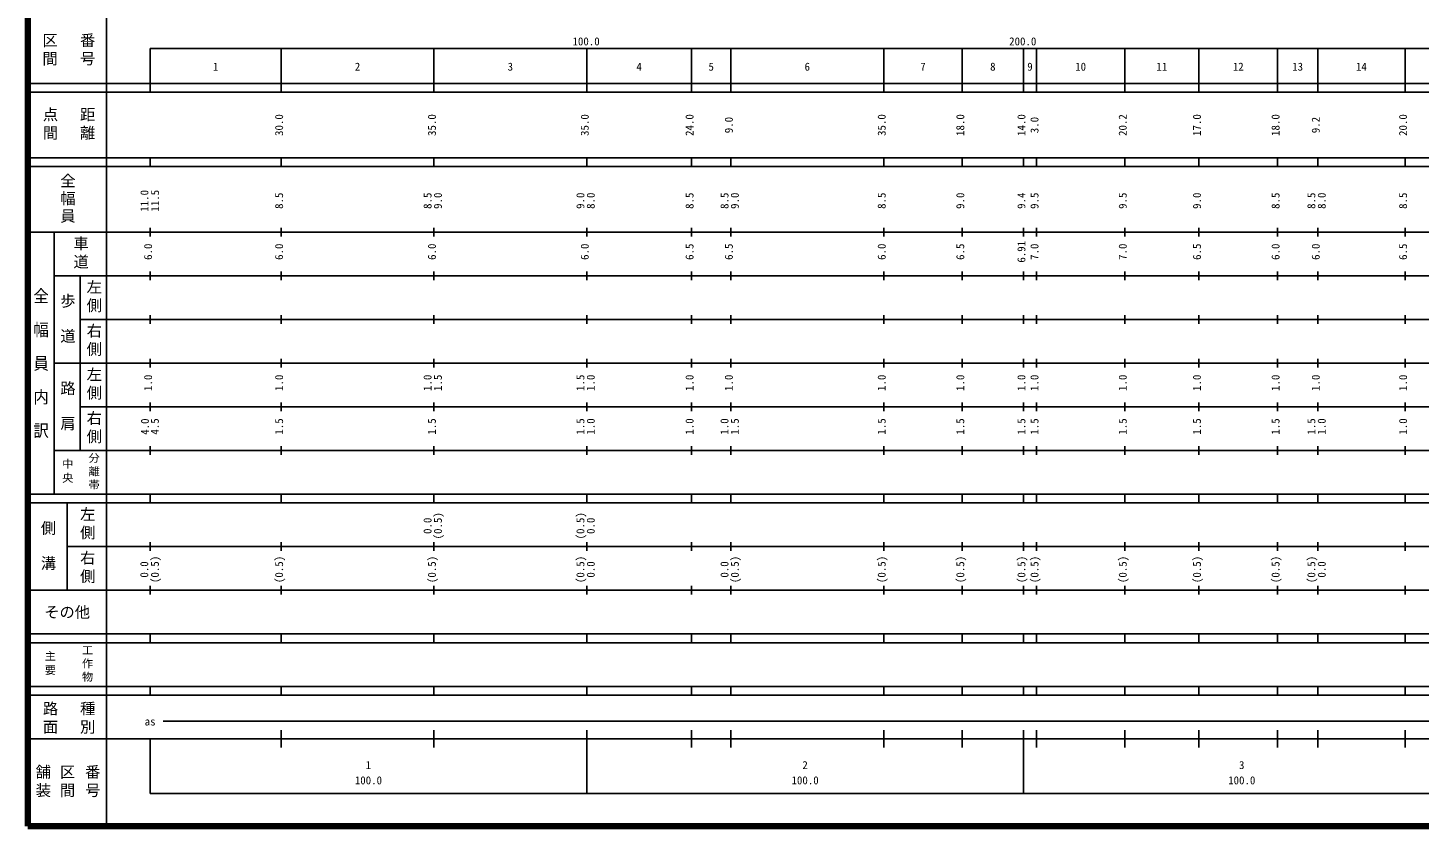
# Model space of a CAD drawing. Units: millimetres on the paper, enlarged 1000 times. Extents: x 40000 to 680000, y 20000 to 380000.
# Drawn here: x 40000 to 358630, y 20000 to 202759 of the extents above; entities that cross this region are included whole.
import ezdxf
from ezdxf.enums import TextEntityAlignment as Align

# ---------------------------------------------------------------- set-up
doc = ezdxf.new("R2010")
doc.units = ezdxf.units.MM
doc.header["$LTSCALE"] = 1000
doc.layers.add('M-TTL', color=2, linetype='Continuous', lineweight=140)
doc.layers.add('M-TTL-BAND', color=7, linetype='Continuous', lineweight=25)
doc.styles.add('@ＭＳ ゴシック', font='')
doc.styles.add('ＭＳ ゴシック', font='')
doc.styles.get('@ＭＳ ゴシック').set_extended_font_data('@MS Gothic')
doc.styles.get('ＭＳ ゴシック').set_extended_font_data('MS Gothic')

msp = doc.modelspace()

# ---------------------------------------------------------------- linework, layer by layer
at = {"layer": 'M-TTL'}
for p, q in [((40000, 380000), (40000, 20000)), ((40000, 20000), (680000, 20000))]:
    msp.add_line(p, q, dxfattribs=at)
at = {"layer": 'M-TTL-BAND'}
for p, q in [((58000, 370000), (58000, 20000)), ((68000, 198000), (579000, 198000)), ((68000, 198000), (68000, 188000)), ((98000, 188000), (98000, 198000)), ((133000, 188000), (133000, 198000)), ((168000, 188000), (168000, 198000)), ((192000, 188000), (192000, 198000)), ((201000, 188000), (201000, 198000)), ((236000, 188000), (236000, 198000)), ((254000, 188000), (254000, 198000)), ((268000, 188000), (268000, 198000)), ((271000, 188000), (271000, 198000)), ((291200, 188000), (291200, 198000)), ((308200, 188000), (308200, 198000)), ((326200, 188000), (326200, 198000)), ((335400, 188000), (335400, 198000)), ((355400, 188000), (355400, 198000)), ((40000, 190000), (579000, 190000)), ((40000, 188000), (579000, 188000)), ((40000, 173000), (579000, 173000)), ((68000, 171000), (68000, 173000)), ((98000, 171000), (98000, 173000)), ((133000, 171000), (133000, 173000)), ((168000, 171000), (168000, 173000)), ((192000, 171000), (192000, 173000)), ((201000, 171000), (201000, 173000)), ((236000, 171000), (236000, 173000)), ((254000, 171000), (254000, 173000)), ((268000, 171000), (268000, 173000)), ((271000, 171000), (271000, 173000)), ((291200, 171000), (291200, 173000)), ((308200, 171000), (308200, 173000)), ((326200, 171000), (326200, 173000)), ((335400, 171000), (335400, 173000)), ((355400, 171000), (355400, 173000)), ((40000, 171000), (579000, 171000)), ((68000, 155000), (68000, 157000)), ((98000, 155000), (98000, 157000)), ((133000, 155000), (133000, 157000)), ((168000, 155000), (168000, 157000)), ((192000, 155000), (192000, 157000)), ((201000, 155000), (201000, 157000)), ((236000, 155000), (236000, 157000)), ((254000, 155000), (254000, 157000)), ((268000, 155000), (268000, 157000)), ((271000, 155000), (271000, 157000)), ((291200, 155000), (291200, 157000)), ((308200, 155000), (308200, 157000)), ((326200, 155000), (326200, 157000)), ((335400, 155000), (335400, 157000)), ((355400, 155000), (355400, 157000)), ((40000, 156000), (579000, 156000)), ((46000, 96000), (46000, 156000)), ((68000, 145000), (68000, 147000)), ((98000, 145000), (98000, 147000)), ((133000, 145000), (133000, 147000)), ((168000, 145000), (168000, 147000)), ((192000, 145000), (192000, 147000)), ((201000, 145000), (201000, 147000)), ((236000, 145000), (236000, 147000)), ((254000, 145000), (254000, 147000)), ((268000, 145000), (268000, 147000)), ((271000, 145000), (271000, 147000)), ((291200, 145000), (291200, 147000)), ((308200, 145000), (308200, 147000)), ((326200, 145000), (326200, 147000)), ((335400, 145000), (335400, 147000)), ((355400, 145000), (355400, 147000)), ((46000, 146000), (579000, 146000)), ((52000, 146000), (52000, 106000)), ((52000, 136000), (579000, 136000)), ((68000, 135000), (68000, 137000)), ((98000, 135000), (98000, 137000)), ((133000, 135000), (133000, 137000)), ((168000, 135000), (168000, 137000)), ((192000, 135000), (192000, 137000)), ((201000, 135000), (201000, 137000)), ((236000, 135000), (236000, 137000)), ((254000, 135000), (254000, 137000)), ((268000, 135000), (268000, 137000)), ((271000, 135000), (271000, 137000)), ((291200, 135000), (291200, 137000)), ((308200, 135000), (308200, 137000)), ((326200, 135000), (326200, 137000)), ((335400, 135000), (335400, 137000)), ((355400, 135000), (355400, 137000)), ((46000, 126000), (579000, 126000)), ((68000, 125000), (68000, 127000)), ((98000, 125000), (98000, 127000)), ((133000, 125000), (133000, 127000)), ((168000, 125000), (168000, 127000)), ((192000, 125000), (192000, 127000)), ((201000, 125000), (201000, 127000)), ((236000, 125000), (236000, 127000)), ((254000, 125000), (254000, 127000)), ((268000, 125000), (268000, 127000)), ((271000, 125000), (271000, 127000)), ((291200, 125000), (291200, 127000)), ((308200, 125000), (308200, 127000)), ((326200, 125000), (326200, 127000)), ((335400, 125000), (335400, 127000)), ((355400, 125000), (355400, 127000)), ((52000, 116000), (579000, 116000)), ((68000, 115000), (68000, 117000)), ((98000, 115000), (98000, 117000)), ((133000, 115000), (133000, 117000)), ((168000, 115000), (168000, 117000)), ((192000, 115000), (192000, 117000)), ((201000, 115000), (201000, 117000)), ((236000, 115000), (236000, 117000)), ((254000, 115000), (254000, 117000)), ((268000, 115000), (268000, 117000)), ((271000, 115000), (271000, 117000)), ((291200, 115000), (291200, 117000)), ((308200, 115000), (308200, 117000)), ((326200, 115000), (326200, 117000)), ((335400, 115000), (335400, 117000)), ((355400, 115000), (355400, 117000)), ((46000, 106000), (579000, 106000)), ((68000, 105000), (68000, 107000)), ((98000, 105000), (98000, 107000)), ((133000, 105000), (133000, 107000)), ((168000, 105000), (168000, 107000)), ((192000, 105000), (192000, 107000)), ((201000, 105000), (201000, 107000)), ((236000, 105000), (236000, 107000)), ((254000, 105000), (254000, 107000)), ((268000, 105000), (268000, 107000)), ((271000, 105000), (271000, 107000)), ((291200, 105000), (291200, 107000)), ((308200, 105000), (308200, 107000)), ((326200, 105000), (326200, 107000)), ((335400, 105000), (335400, 107000)), ((355400, 105000), (355400, 107000)), ((40000, 96000), (579000, 96000)), ((68000, 94000), (68000, 96000)), ((98000, 94000), (98000, 96000)), ((133000, 94000), (133000, 96000)), ((168000, 94000), (168000, 96000)), ((192000, 94000), (192000, 96000)), ((201000, 94000), (201000, 96000)), ((236000, 94000), (236000, 96000)), ((254000, 94000), (254000, 96000)), ((268000, 94000), (268000, 96000)), ((271000, 94000), (271000, 96000)), ((291200, 94000), (291200, 96000)), ((308200, 94000), (308200, 96000)), ((326200, 94000), (326200, 96000)), ((335400, 94000), (335400, 96000)), ((355400, 94000), (355400, 96000)), ((40000, 94000), (579000, 94000)), ((49000, 94000), (49000, 74000)), ((49000, 84000), (579000, 84000)), ((68000, 83000), (68000, 85000)), ((98000, 83000), (98000, 85000)), ((133000, 83000), (133000, 85000)), ((168000, 83000), (168000, 85000)), ((192000, 83000), (192000, 85000)), ((201000, 83000), (201000, 85000)), ((236000, 83000), (236000, 85000)), ((254000, 83000), (254000, 85000)), ((268000, 83000), (268000, 85000)), ((271000, 83000), (271000, 85000)), ((291200, 83000), (291200, 85000)), ((308200, 83000), (308200, 85000)), ((326200, 83000), (326200, 85000)), ((335400, 83000), (335400, 85000)), ((355400, 83000), (355400, 85000)), ((40000, 74000), (579000, 74000)), ((68000, 73000), (68000, 75000)), ((98000, 73000), (98000, 75000)), ((133000, 73000), (133000, 75000)), ((168000, 73000), (168000, 75000)), ((192000, 73000), (192000, 75000)), ((201000, 73000), (201000, 75000)), ((236000, 73000), (236000, 75000)), ((254000, 73000), (254000, 75000)), ((268000, 73000), (268000, 75000)), ((271000, 73000), (271000, 75000)), ((291200, 73000), (291200, 75000)), ((308200, 73000), (308200, 75000)), ((326200, 73000), (326200, 75000)), ((335400, 73000), (335400, 75000)), ((355400, 73000), (355400, 75000)), ((40000, 64000), (579000, 64000)), ((68000, 62000), (68000, 64000)), ((98000, 62000), (98000, 64000)), ((133000, 62000), (133000, 64000)), ((168000, 62000), (168000, 64000)), ((192000, 62000), (192000, 64000)), ((201000, 62000), (201000, 64000)), ((236000, 62000), (236000, 64000)), ((254000, 62000), (254000, 64000)), ((268000, 62000), (268000, 64000)), ((271000, 62000), (271000, 64000)), ((291200, 62000), (291200, 64000)), ((308200, 62000), (308200, 64000)), ((326200, 62000), (326200, 64000)), ((335400, 62000), (335400, 64000)), ((355400, 62000), (355400, 64000)), ((40000, 62000), (579000, 62000)), ((40000, 52000), (579000, 52000)), ((68000, 50000), (68000, 52000)), ((98000, 50000), (98000, 52000)), ((133000, 50000), (133000, 52000)), ((168000, 50000), (168000, 52000)), ((192000, 50000), (192000, 52000)), ((201000, 50000), (201000, 52000)), ((236000, 50000), (236000, 52000)), ((254000, 50000), (254000, 52000)), ((268000, 50000), (268000, 52000)), ((271000, 50000), (271000, 52000)), ((291200, 50000), (291200, 52000)), ((308200, 50000), (308200, 52000)), ((326200, 50000), (326200, 52000)), ((335400, 50000), (335400, 52000)), ((355400, 50000), (355400, 52000)), ((40000, 50000), (579000, 50000)), ((71000, 44000), (565000, 44000)), ((98000, 38000), (98000, 42000)), ((133000, 38000), (133000, 42000)), ((168000, 27500), (168000, 42000)), ((192000, 38000), (192000, 42000)), ((201000, 38000), (201000, 42000)), ((236000, 38000), (236000, 42000)), ((254000, 38000), (254000, 42000)), ((268000, 27500), (268000, 42000)), ((271000, 38000), (271000, 42000)), ((291200, 38000), (291200, 42000)), ((308200, 38000), (308200, 42000)), ((326200, 38000), (326200, 42000)), ((335400, 38000), (335400, 42000)), ((355400, 38000), (355400, 42000)), ((40000, 40000), (579000, 40000)), ((68000, 40000), (68000, 27500)), ((68000, 27500), (579000, 27500))]:
    msp.add_line(p, q, dxfattribs=at)

# ---------------------------------------------------------------- texts
at = {"layer": 'M-TTL-BAND', "style": 'ＭＳ ゴシック'}
for s, p in [('100.0', (167844, 198195)), ('200.0', (267844, 198195)), ('1', (83000, 192405)), ('2', (115500, 192405)), ('3', (150500, 192405)), ('4', (180000, 192405)), ('5', (196500, 192405)), ('6', (218500, 192405)), ('7', (245000, 192405)), ('8', (261000, 192405)), ('9', (269500, 192405)), ('10', (281100, 192405)), ('11', (299700, 192405)), ('12', (317200, 192405)), ('13', (330800, 192405)), ('14', (345400, 192405)), ('as', (68000, 42500)), ('1', (118000, 32523)), ('2', (218000, 32523)), ('3', (318000, 32523)), ('100.0', (118000, 29033)), ('100.0', (218000, 29033)), ('100.0', (318000, 29033))]:
    msp.add_text(s, height=1833, dxfattribs=at).set_placement(p, align=Align.BOTTOM_CENTER)
for s, p in [('30.0', (99000, 180500)), ('35.0', (134000, 180500)), ('35.0', (169000, 180500)), ('24.0', (193000, 180500)), ('9.0', (202000, 180500)), ('35.0', (237000, 180500)), ('18.0', (255000, 180500)), ('14.0', (269000, 180500)), ('3.0', (272000, 180500)), ('20.2', (292200, 180500)), ('17.0', (309200, 180500)), ('18.0', (327200, 180500)), ('9.2', (336400, 180500)), ('20.0', (356400, 180500)), ('11.0', (68159, 163148)), ('11.5', (70600, 163174)), ('8.5', (99000, 163174)), ('8.5', (133000, 163174)), ('9.0', (135370, 163174)), ('9.0', (168000, 163174)), ('8.0', (170370, 163174)), ('8.5', (193000, 163174)), ('8.5', (201000, 163174)), ('9.0', (203370, 163174)), ('8.5', (237000, 163174)), ('9.0', (255000, 163174)), ('9.4', (269000, 163174)), ('9.5', (272000, 163174)), ('9.5', (292200, 163174)), ('9.0', (309200, 163174)), ('8.5', (327200, 163174)), ('8.5', (335400, 163174)), ('8.0', (337770, 163174)), ('8.5', (356400, 163174)), ('6.0', (69000, 151500)), ('6.0', (99000, 151500)), ('6.0', (134000, 151500)), ('6.0', (169000, 151500)), ('6.5', (193000, 151500)), ('6.5', (202000, 151500)), ('6.0', (237000, 151500)), ('6.5', (255000, 151500)), ('6.91', (269000, 151500)), ('7.0', (272000, 151500)), ('7.0', (292200, 151500)), ('6.5', (309200, 151500)), ('6.0', (327200, 151500)), ('6.0', (336400, 151500)), ('6.5', (356400, 151500)), ('1.0', (69000, 121500)), ('1.0', (99000, 121500)), ('1.0', (133000, 121500)), ('1.5', (135370, 121500)), ('1.5', (168000, 121500)), ('1.0', (170370, 121500)), ('1.0', (193000, 121500)), ('1.0', (202000, 121500)), ('1.0', (237000, 121500)), ('1.0', (255000, 121500)), ('1.0', (269000, 121500)), ('1.0', (272000, 121500)), ('1.0', (292200, 121500)), ('1.0', (309200, 121500)), ('1.0', (327200, 121500)), ('1.0', (336400, 121500)), ('1.0', (356400, 121500)), ('4.0', (68270, 111462)), ('4.5', (70548, 111500)), ('1.5', (99000, 111500)), ('1.5', (134000, 111500)), ('1.5', (168000, 111500)), ('1.0', (170370, 111500)), ('1.0', (193000, 111500)), ('1.0', (201000, 111500)), ('1.5', (203370, 111500)), ('1.5', (237000, 111500)), ('1.5', (255000, 111500)), ('1.5', (269000, 111500)), ('1.5', (272000, 111500)), ('1.5', (292200, 111500)), ('1.5', (309200, 111500)), ('1.5', (327200, 111500)), ('1.5', (335400, 111500)), ('1.0', (337770, 111500)), ('1.0', (356400, 111500)), ('0.0', (133000, 88764)), ('(0.5)', (135370, 88764)), ('(0.5)', (168000, 88764)), ('0.0', (170370, 88764)), ('0.0', (68122, 78764)), ('(0.5)', (70558, 78778)), ('(0.5)', (99000, 78764)), ('(0.5)', (134000, 78764)), ('(0.5)', (168000, 78764)), ('0.0', (170370, 78764)), ('0.0', (201000, 78764)), ('(0.5)', (203370, 78764)), ('(0.5)', (237000, 78764)), ('(0.5)', (255000, 78764)), ('(0.5)', (269000, 78764)), ('(0.5)', (272000, 78764)), ('(0.5)', (292200, 78764)), ('(0.5)', (309200, 78764)), ('(0.5)', (327200, 78764)), ('(0.5)', (335400, 78764)), ('0.0', (337770, 78764))]:
    msp.add_text(s, height=1833, rotation=90, dxfattribs=at).set_placement(p, align=Align.BOTTOM_CENTER)
at = {"layer": 'M-TTL-BAND', "style": '@ＭＳ ゴシック', "width": 1.1}
msp.add_text('全\u3000幅\u3000員\u3000内\u3000訳', height=2566, rotation=270, dxfattribs=at).set_placement((43000, 126000), align=Align.MIDDLE_CENTER)
at = {"layer": 'M-TTL-BAND', "style": 'ＭＳ ゴシック'}
msp.add_text('その他', height=2566, dxfattribs=at).set_placement((49000, 69000), align=Align.MIDDLE_CENTER)
at = {"layer": 'M-TTL-BAND', "attachment_point": 5, "rotation": 270, "style": '@ＭＳ ゴシック'}
for s, insert, char_height in [('\\T1.2;区間', (45000, 197500), 2566), ('\\T1.2;番号', (53500, 197500), 2566), ('\\T1.2;点間', (45000, 180500), 2566), ('\\T1.2;距離', (53500, 180500), 2566), ('\\T1.15;全幅員', (49000, 163500), 2566), ('\\T1.2;車道', (52000, 151000), 2566), ('\\T1.2;左側', (55000, 141000), 2566), ('\\T1.15;歩\u3000道', (49000, 136000), 2566), ('\\T1.2;右側', (55000, 131000), 2566), ('\\T1.2;左側', (55000, 121000), 2566), ('\\T1.15;路\u3000肩', (49000, 116000), 2566), ('\\T1.2;右側', (55000, 111000), 2566), ('\\T1.22;分離帯', (55000, 101000), 1833), ('\\T1.29;中央', (49000, 101000), 1833), ('\\T1.2;左側', (53500, 89000), 2566), ('\\T1.15;側\u3000溝', (44500, 84000), 2566), ('\\T1.2;右側', (53500, 79000), 2566), ('\\T1.22;工作物', (53500, 57000), 1833), ('\\T1.29;主要', (45000, 57000), 1833), ('\\T1.2;路面', (45000, 44500), 2566), ('\\T1.2;種別', (53500, 44500), 2566), ('\\T1.2;舗装', (43333, 30000), 2566), ('\\T1.2;区間', (49000, 30000), 2566), ('\\T1.2;番号', (54667, 30000), 2566)]:
    msp.add_mtext(s, dxfattribs=dict(at, insert=insert, char_height=char_height))

doc.saveas('drawing.dxf')
